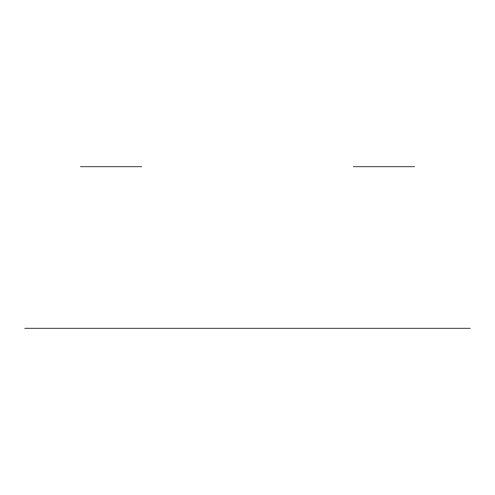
<?xml version="1.0" encoding="UTF-8"?>
<svg xmlns="http://www.w3.org/2000/svg" width="495" height="495" viewBox="0 0 495 495"><rect width="100%" height="100%" fill="white"/><g stroke="black" fill="none" stroke-linecap="round" stroke-linejoin="round"><path stroke-width="0.74" d="M80.438 166.753L141.694 166.753M353.306 166.753L414.562 166.753M24.75 328.247L470.25 328.247"/></g></svg>
